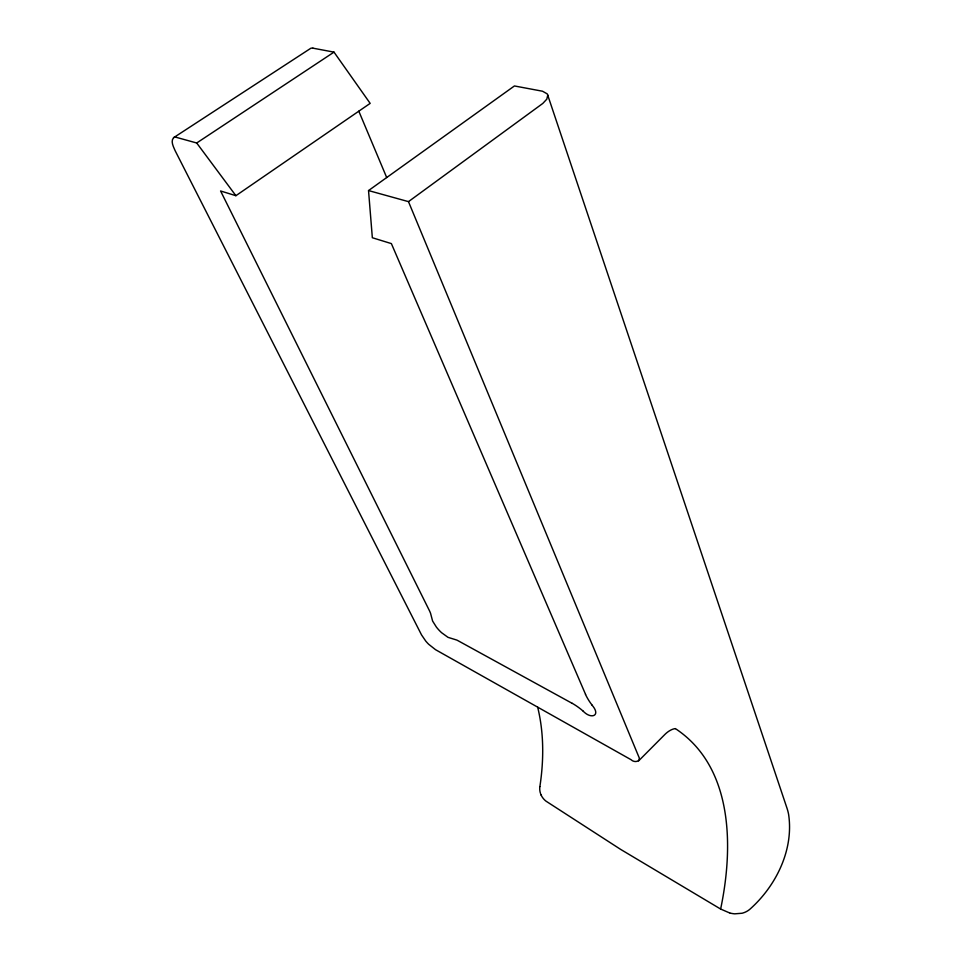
<?xml version="1.0" encoding="UTF-8"?>
<svg xmlns="http://www.w3.org/2000/svg" width="962" height="962" viewBox="0 0 962 962"><rect width="100%" height="100%" fill="white"/><g stroke="black" fill="none" stroke-linecap="round" stroke-linejoin="round"><path stroke-width="1.44" d="M539.898 786.507C543.891 760.233 544.011 733.068 537.662 707.154M729.641 912.95L720.634 909.042C733.501 847.835 733.621 767.051 675.372 728.595M312.939 48.16A4.906 4.774 22.1 0 0 310.822 48.268L173.593 137.686C170.322 141.366 173.557 146.885 175.132 150.685L421.524 634.884L425.709 641.029A46.585 45.37 22.1 0 0 428.715 644.299L435.545 649.687L631.036 759.691C634.475 763.239 641.907 761.531 638.431 755.94L408.477 201.635L368.53 190.572L372.342 237.734L391.378 243.602L585.569 694.396M638.552 760.942L664.562 734.788A29.894 29.113 22.1 0 1 667.7 732.022L668.037 731.793A23.725 23.112 22.1 0 1 669.191 731L670.61 730.182A15.151 14.767 22.1 0 1 674.194 728.799L675.24 728.619M408.477 201.635L542.772 103.463L546.801 99.182L547.739 95.262A3.824 3.716 22.1 0 0 547.137 93.831L542.508 91.222L514.429 85.955L368.53 190.572M572.258 703.39L458.321 640.86A32.636 31.782 22.1 0 0 456.758 640.055L448.027 637.349L441.582 632.695A45.851 44.649 22.1 0 1 436.375 627.056L432.611 621.067L430.555 613.299A35.173 34.259 22.1 0 0 429.112 610.028L220.587 190.981L235.894 195.695L370.166 103.379L334.006 52.128L312.939 48.172M173.581 137.662A3.127 3.042 22.1 0 1 175.397 137.265A5.808 5.652 22.1 0 1 176.767 137.47L196.705 142.989L334.006 52.128M730.086 913.058L731.252 913.335A26.575 25.878 22.1 0 0 734.752 913.828L742.027 913.251A20.539 20.01 22.1 0 0 743.157 912.926L744.311 912.529A19.493 18.987 22.1 0 0 749.711 909.391C775.985 886.158 793.987 849.831 788.587 814.273A52.682 51.311 22.1 0 0 786.952 808.068L547.667 94.949M720.634 909.042L620.61 849.374L545.983 801.142A16.799 16.366 22.1 0 1 541.053 794.961M582.78 710.726C590.86 719.865 601.683 715.932 591.81 704.881M196.705 142.989L235.894 195.695M541.077 794.949L540.68 793.963M358.814 111.183L386.7 177.549M540.464 793.349L540.331 792.928A15.44 15.043 22.1 0 1 539.874 786.615M572.282 703.342A66.739 64.995 22.1 0 1 582.744 710.774M591.87 704.833A55.616 54.173 22.1 0 1 585.497 694.42"/></g></svg>
